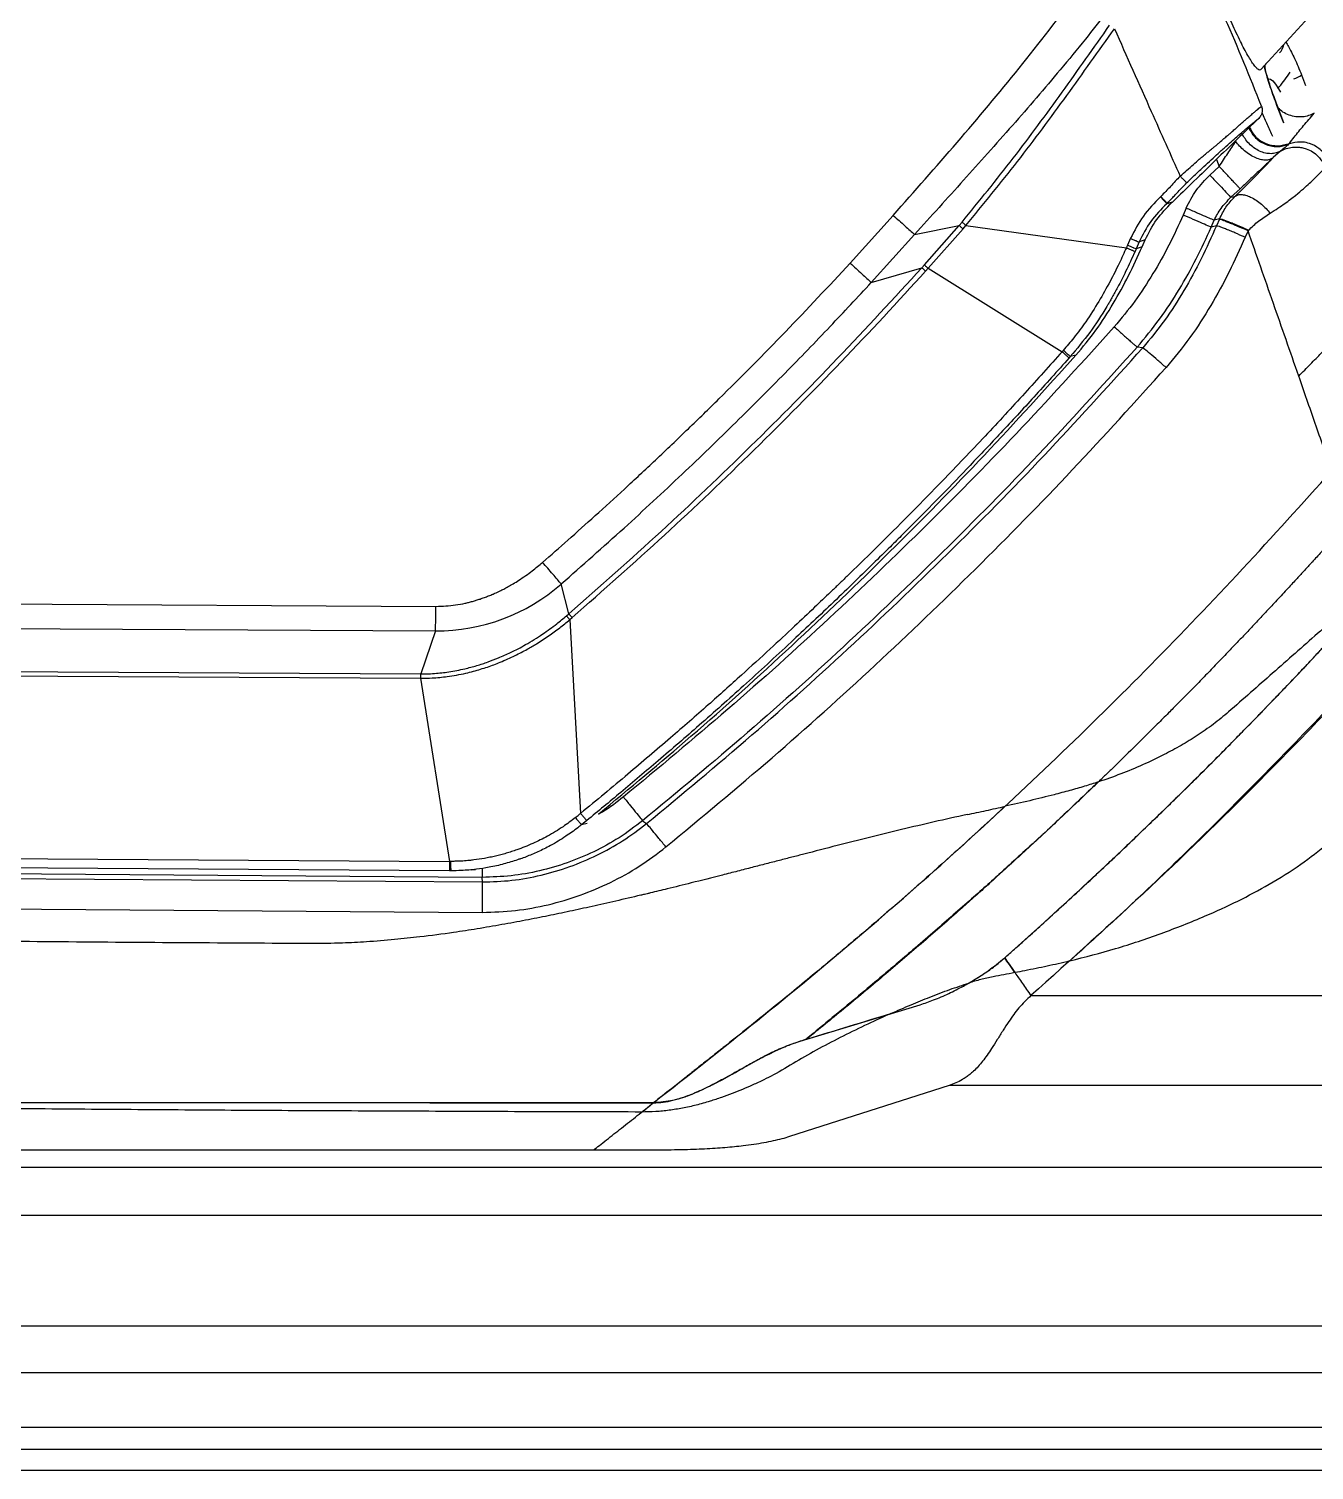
# Model space of a CAD drawing. Extents: x 943 to 1030, y 781 to 934.
# Drawn here: x 955.59 to 967.13, y 803.17 to 816.1 of the extents above; entities that cross this region are included whole.
import ezdxf

# ---------------------------------------------------------------- set-up
doc = ezdxf.new("R2010")
doc.units = 0
doc.header["$MEASUREMENT"] = 0
doc.layers.add('1', color=4, linetype='Continuous')

# ---------------------------------------------------------------- blocks, each defined once
blk = doc.blocks.new('AIRA')
at = {"layer": '1', "color": 3, "linetype": 'Continuous', "lineweight": 25}
for p, q in [((23.476, 12.573), (24.089, 13.244)), ((23.842, 12.525), (23.878, 12.43)), ((23.622, 12.253), (23.621, 12.251)), ((23.681, 12.091), (23.621, 12.251)), ((23.682, 12.095), (23.622, 12.253)), ((23.732, 11.91), (23.724, 11.902)), ((23.652, 11.839), (23.587, 11.783)), ((23.102, 11.704), (23.019, 11.626)), ((23.078, 11.767), (23.102, 11.704)), ((22.578, 11.433), (22.574, 11.43)), ((23.289, 11.503), (23.207, 11.426)), ((23.207, 11.426), (23.243, 11.433)), ((19.789, 10.835), (20.175, 11.264)), ((22.678, 11.379), (22.631, 11.369)), ((22.634, 11.372), (22.631, 11.369)), ((22.682, 11.382), (22.634, 11.372)), ((22.678, 11.379), (22.682, 11.382)), ((22.805, 11.329), (22.778, 11.267)), ((20.367, 11.093), (20.767, 11.172)), ((20.455, 10.819), (20.767, 11.172)), ((20.489, 10.789), (20.802, 11.143)), ((20.767, 11.172), (20.793, 11.203)), ((20.802, 11.143), (20.828, 11.174)), ((20.828, 11.174), (22.269, 10.974)), ((23.03, 11.158), (23.057, 11.22)), ((23.078, 11.17), (23.03, 11.158)), ((23.105, 11.232), (23.057, 11.22)), ((23.104, 11.229), (23.078, 11.17)), ((23.104, 11.229), (23.105, 11.232)), ((20.367, 11.093), (19.978, 10.661)), ((22.306, 11.058), (22.279, 10.997)), ((22.383, 11.025), (22.356, 10.964)), ((22.437, 11.044), (22.383, 11.025)), ((22.41, 10.983), (22.437, 11.044)), ((23.361, 11.126), (23.336, 11.067)), ((22.356, 10.964), (22.346, 10.94)), ((22.41, 10.983), (22.356, 10.964)), ((19.978, 10.661), (20.432, 10.793)), ((20.455, 10.819), (20.432, 10.793)), ((20.466, 10.763), (20.489, 10.789)), ((20.489, 10.789), (21.692, 10.04)), ((21.702, 10.052), (21.692, 10.04)), ((21.765, 9.996), (21.755, 9.984)), ((21.816, 10.009), (21.765, 9.996)), ((22.415, 10.074), (22.365, 10.081)), ((17.263, 7.688), (17.193, 7.955)), ((11.862, 7.777), (16.068, 7.754)), ((17.241, 7.669), (17.263, 7.688)), ((17.27, 7.635), (17.292, 7.654)), ((17.27, 7.635), (17.368, 5.896)), ((11.859, 7.556), (16.066, 7.534)), ((16.066, 7.534), (15.933, 7.147)), ((11.661, 7.171), (15.931, 7.147)), ((11.661, 7.132), (15.93, 7.109)), ((15.931, 7.147), (15.933, 7.147)), ((15.93, 7.109), (16.19, 5.465)), ((17.423, 5.832), (17.377, 5.794)), ((17.925, 5.83), (17.96, 5.804)), ((17.427, 5.804), (17.377, 5.794)), ((10.252, 5.502), (16.19, 5.465)), ((16.191, 5.38), (10.253, 5.418)), ((16.484, 5.321), (10.458, 5.365)), ((10.459, 5.323), (16.487, 5.28)), ((16.205, 5.38), (16.191, 5.38)), ((16.391, 5.39), (16.424, 5.393)), ((16.487, 5.28), (16.484, 5.321)), ((10.456, 5.05), (16.486, 5.007)), ((19.399, 3.87), (20.416, 4.178)), ((21.411, 4.26), (49.213, 4.26)), ((20.676, 3.453), (19.244, 2.994)), ((49.213, 3.453), (20.676, 3.453)), ((18.022, 3.298), (9.951, 3.3)), ((49.388, 2.716), (5.071, 2.716)), ((49.388, 2.286), (5.071, 2.286)), ((4.836, 1.296), (49.104, 1.296)), ((4.327, 0.878), (49.347, 0.878)), ((3.694, 0.387), (49.151, 0.387)), ((49.077, 0.184), (3.417, 0.184))]:
    blk.add_line(p, q, dxfattribs=at)
at = {"layer": '1', "color": 4, "linetype": 'Continuous', "lineweight": 25}
blk.add_line((3, 0), (84.142, 0), dxfattribs=at)
at = {"layer": '1', "color": 3, "linetype": 'Continuous', "lineweight": 25, "flags": 128}
for points in [[(23.514, 12.586), (23.512, 12.594), (23.505, 12.609)], [(23.543, 12.49), (23.545, 12.491), (23.562, 12.487), (23.583, 12.471), (23.608, 12.441), (23.636, 12.399), (23.653, 12.37)], [(5.071, 3.3), (13.188, 3.299), (14.189, 3.299), (16.015, 3.298), (17.327, 3.298), (18.022, 3.298)], [(17.484, 2.873), (11.277, 2.872), (10.618, 2.872), (9.364, 2.872), (5.071, 2.871)]]:
    blk.add_lwpolyline(points, dxfattribs=at)
at = {"layer": '1', "color": 3, "linetype": 'Continuous', "lineweight": 25}
for centre, radius, start, end in [((23.529, 12.826), 0.155, 317.7912, 349.2254), ((23.632, 12.855), 0.392, 291.0957, 302.3923), ((16.075, 9.232), 1.698, 269.703, 311.2141)]:
    blk.add_arc(centre, radius, start, end, dxfattribs=at)
for points, knots in [([(23.482, 12.245), (23.377, 12.507), (23.221, 12.896), (23.013, 13.337), (22.9, 13.567), (22.841, 13.686), (22.81, 13.747), (22.802, 13.763), (22.8, 13.767), (22.8, 13.769), (22.799, 13.769), (22.799, 13.769)], [0, 0, 0, 0, 0.506594, 0.752134, 0.875426, 0.967246, 0.990998, 0.997342, 0.999132, 0.999681, 1, 1, 1, 1]), ([(20.175, 11.264), (20.367, 11.481), (20.751, 11.916), (21.311, 12.582), (21.664, 13.042), (21.841, 13.272)], [0, 0, 0, 0, 0.333244, 0.666443, 1, 1, 1, 1]), ([(22.09, 13.086), (22.027, 13.006), (21.891, 12.832), (21.68, 12.577), (21.462, 12.319), (21.244, 12.069), (21.025, 11.823), (20.806, 11.578), (20.587, 11.336), (20.44, 11.174), (20.367, 11.093)], [0, 0, 0, 0, 0.116163, 0.250852, 0.37616, 0.501299, 0.628537, 0.751131, 0.875725, 1, 1, 1, 1]), ([(20.793, 11.203), (20.948, 11.393), (21.258, 11.774), (21.693, 12.368), (21.976, 12.769), (22.118, 12.97)], [0, 0, 0, 0, 0.333028, 0.666387, 1, 1, 1, 1]), ([(20.828, 11.174), (20.984, 11.364), (21.297, 11.744), (21.734, 12.338), (22.019, 12.738), (22.161, 12.939)], [0, 0, 0, 0, 0.3333529, 0.6667368, 1, 1, 1, 1]), ([(23.477, 12.573), (23.474, 12.571), (23.466, 12.565), (23.45, 12.574), (23.428, 12.595), (23.403, 12.628), (23.375, 12.672), (23.343, 12.727), (23.31, 12.79), (23.274, 12.863), (23.237, 12.942), (23.212, 12.998), (23.199, 13.026)], [0, 0, 0, 0, 0.097387, 0.19475, 0.292222, 0.389704, 0.486032, 0.582393, 0.683678, 0.785002, 0.892485, 1, 1, 1, 1]), ([(22.161, 12.939), (22.272, 12.691), (22.468, 12.25), (22.665, 11.809), (22.752, 11.615)], [0, 0, 0, 0, 0.560836, 1, 1, 1, 1]), ([(23.7, 12.818), (23.708, 12.806), (23.732, 12.768), (23.771, 12.689), (23.811, 12.601), (23.831, 12.55), (23.842, 12.525)], [0, 0, 0, 0, 0.174925, 0.557458, 0.775791, 1, 1, 1, 1]), ([(23.621, 12.251), (23.611, 12.277), (23.591, 12.33), (23.563, 12.41), (23.539, 12.487), (23.519, 12.555), (23.51, 12.592), (23.505, 12.609)], [0, 0, 0, 0, 0.204274, 0.4142, 0.618293, 0.829138, 1, 1, 1, 1]), ([(23.514, 12.588), (23.514, 12.591), (23.513, 12.597), (23.517, 12.616), (23.522, 12.626), (23.522, 12.626), (23.522, 12.626)], [0, 0, 0, 0, 0.289193, 0.725156, 0.94315, 1, 1, 1, 1]), ([(23.622, 12.253), (23.614, 12.275), (23.597, 12.32), (23.572, 12.39), (23.55, 12.458), (23.532, 12.516), (23.52, 12.56), (23.516, 12.58), (23.515, 12.587)], [0, 0, 0, 0, 0.179115, 0.3761507, 0.5685004, 0.7556909, 0.9147982, 1, 1, 1, 1]), ([(23.629, 12.404), (23.663, 12.444), (23.701, 12.489), (23.734, 12.543), (23.738, 12.549)], [0, 0, 0, 0, 0.897756, 1, 1, 1, 1]), ([(22.752, 11.615), (22.771, 11.633), (22.811, 11.669), (22.869, 11.72), (22.915, 11.76), (22.951, 11.791), (22.978, 11.813), (23.005, 11.836), (23.032, 11.858), (23.056, 11.878), (23.081, 11.898), (23.111, 11.924), (23.143, 11.952), (23.175, 11.979), (23.198, 11.999), (23.218, 12.016), (23.238, 12.034), (23.258, 12.052), (23.282, 12.073), (23.303, 12.092), (23.326, 12.112), (23.35, 12.132), (23.37, 12.15), (23.388, 12.165), (23.404, 12.179), (23.427, 12.198), (23.453, 12.22), (23.472, 12.236), (23.482, 12.245)], [0, 0, 0, 0, 0.040136, 0.082243, 0.121294, 0.141202, 0.161907, 0.183341, 0.205076, 0.22627, 0.24711, 0.271435, 0.314829, 0.351166, 0.381836, 0.405881, 0.431206, 0.469919, 0.50262, 0.553688, 0.586819, 0.636334, 0.702034, 0.724837, 0.768533, 0.829015, 0.906193, 1, 1, 1, 1]), ([(23.482, 12.245), (23.485, 12.236), (23.49, 12.218), (23.488, 12.19), (23.479, 12.161), (23.465, 12.145), (23.457, 12.135)], [0, 0, 0, 0, 0.233207, 0.467159, 0.691829, 1, 1, 1, 1]), ([(23.486, 12.188), (23.501, 12.151), (23.533, 12.076), (23.564, 12.009), (23.58, 11.974)], [0, 0, 0, 0, 0.479938, 1, 1, 1, 1]), ([(23.954, 12.18), (23.938, 12.172), (23.905, 12.157), (23.849, 12.146), (23.789, 12.147), (23.729, 12.162), (23.675, 12.188), (23.646, 12.215), (23.632, 12.227)], [0, 0, 0, 0, 0.1531384, 0.3171244, 0.4892326, 0.6657094, 0.8421862, 1, 1, 1, 1]), ([(23.732, 11.91), (23.746, 11.929), (23.773, 11.964), (23.816, 12.017), (23.86, 12.07), (23.906, 12.123), (23.938, 12.161), (23.954, 12.18)], [0, 0, 0, 0, 0.21016, 0.406771, 0.600056, 0.800313, 1, 1, 1, 1]), ([(23.457, 12.135), (23.328, 12.01), (23.069, 11.759), (22.811, 11.508), (22.682, 11.382)], [0, 0, 0, 0, 0.500033, 1, 1, 1, 1]), ([(22.809, 11.556), (22.836, 11.581), (22.876, 11.619), (22.927, 11.667), (22.976, 11.712), (23.033, 11.766), (23.101, 11.827), (23.166, 11.886), (23.224, 11.938), (23.268, 11.977), (23.302, 12.006), (23.329, 12.029), (23.354, 12.05), (23.377, 12.069), (23.398, 12.087), (23.419, 12.103), (23.438, 12.12), (23.451, 12.13), (23.457, 12.135)], [0, 0, 0, 0, 0.060597, 0.091217, 0.122551, 0.181861, 0.246078, 0.329938, 0.416676, 0.503306, 0.56374, 0.627146, 0.686992, 0.751128, 0.80969, 0.875451, 0.937712, 1, 1, 1, 1]), ([(23.363, 12.06), (23.379, 12.028), (23.404, 11.98), (23.461, 11.932), (23.511, 11.903), (23.566, 11.886), (23.639, 11.877), (23.69, 11.892), (23.724, 11.902)], [0, 0, 0, 0, 0.238967, 0.3680471, 0.5000029, 0.6319583, 0.7610371, 1, 1, 1, 1]), ([(23.374, 12.054), (23.388, 12.027), (23.411, 11.983), (23.465, 11.938), (23.515, 11.909), (23.571, 11.892), (23.645, 11.885), (23.698, 11.9), (23.732, 11.91)], [0, 0, 0, 0, 0.212806, 0.346348, 0.482903, 0.619458, 0.752999, 1, 1, 1, 1]), ([(23.102, 11.704), (23.128, 11.743), (23.18, 11.821), (23.227, 11.893), (23.25, 11.928)], [0, 0, 0, 0, 0.500337, 1, 1, 1, 1]), ([(23.587, 11.783), (23.579, 11.777), (23.562, 11.764), (23.525, 11.758), (23.481, 11.762), (23.431, 11.778), (23.379, 11.806), (23.329, 11.842), (23.285, 11.884), (23.261, 11.914), (23.25, 11.928)], [0, 0, 0, 0, 0.114004, 0.236936, 0.366634, 0.5, 0.633366, 0.763064, 0.885996, 1, 1, 1, 1]), ([(23.652, 11.839), (23.639, 11.833), (23.613, 11.822), (23.567, 11.816), (23.517, 11.821), (23.464, 11.839), (23.414, 11.869), (23.37, 11.907), (23.333, 11.951), (23.315, 11.983), (23.306, 11.998)], [0, 0, 0, 0, 0.115191, 0.238398, 0.367595, 0.500008, 0.632419, 0.761612, 0.884814, 1, 1, 1, 1]), ([(24.09, 11.736), (24.089, 11.738), (24.084, 11.754), (24.061, 11.802), (24.005, 11.866), (23.925, 11.909), (23.842, 11.926), (23.78, 11.921), (23.74, 11.908), (23.729, 11.904), (23.725, 11.902), (23.724, 11.902)], [0, 0, 0, 0, 0.014193, 0.113797, 0.353437, 0.567858, 0.706014, 0.917709, 0.974112, 0.990771, 1, 1, 1, 1]), ([(23.243, 11.433), (23.251, 11.441), (23.266, 11.456), (23.282, 11.471), (23.304, 11.492), (23.332, 11.52), (23.362, 11.549), (23.389, 11.577), (23.414, 11.602), (23.438, 11.626), (23.459, 11.648), (23.482, 11.672), (23.506, 11.697), (23.529, 11.721), (23.55, 11.743), (23.569, 11.763), (23.581, 11.776), (23.587, 11.783)], [0, 0, 0, 0, 0.0317, 0.057575, 0.067983, 0.128927, 0.19569, 0.238686, 0.306525, 0.373966, 0.437377, 0.496996, 0.602906, 0.705551, 0.789731, 0.900758, 1, 1, 1, 1]), ([(23.587, 11.783), (23.564, 11.761), (23.519, 11.718), (23.445, 11.648), (23.368, 11.576), (23.315, 11.527), (23.289, 11.503)], [0, 0, 0, 0, 0.252625, 0.50296, 0.752429, 1, 1, 1, 1]), ([(23.724, 11.902), (23.715, 11.893), (23.698, 11.877), (23.667, 11.852), (23.652, 11.839)], [0, 0, 0, 0, 0.505223, 1, 1, 1, 1]), ([(23.652, 11.839), (23.668, 11.848), (23.703, 11.866), (23.749, 11.876), (23.789, 11.878), (23.823, 11.877), (23.857, 11.87), (23.897, 11.858), (23.941, 11.836), (23.975, 11.809), (23.99, 11.793), (23.995, 11.789), (24.009, 11.773), (24.029, 11.745), (24.044, 11.715), (24.051, 11.698), (24.053, 11.693), (24.053, 11.692), (24.053, 11.692)], [0, 0, 0, 0, 0.116316, 0.240305, 0.285544, 0.366959, 0.450713, 0.493351, 0.624278, 0.750362, 0.751783, 0.761833, 0.7885, 0.883987, 0.968606, 0.99054, 0.996799, 1, 1, 1, 1]), ([(23.289, 11.503), (23.286, 11.506), (23.282, 11.511), (23.258, 11.536), (23.234, 11.562), (23.204, 11.594), (23.161, 11.641), (23.125, 11.679), (23.102, 11.704)], [0, 0, 0, 0, 0.239703, 0.368519, 0.5, 0.631481, 0.760297, 1, 1, 1, 1]), ([(23.559, 11.283), (23.584, 11.299), (23.632, 11.329), (23.712, 11.385), (23.791, 11.445), (23.861, 11.505), (23.933, 11.57), (23.997, 11.632), (24.035, 11.672), (24.053, 11.692)], [0, 0, 0, 0, 0.062458, 0.124928, 0.249801, 0.374789, 0.499825, 0.749873, 1, 1, 1, 1]), ([(22.752, 11.615), (22.737, 11.6), (22.708, 11.571), (22.651, 11.508), (22.607, 11.463), (22.578, 11.434)], [0, 0, 0, 0, 0.249985, 0.500116, 1, 1, 1, 1]), ([(22.634, 11.372), (22.649, 11.387), (22.669, 11.407), (22.698, 11.438), (22.74, 11.485), (22.78, 11.525), (22.809, 11.556)], [0, 0, 0, 0, 0.249856, 0.333779, 0.500013, 1, 1, 1, 1]), ([(22.752, 11.615), (22.759, 11.608), (22.774, 11.593), (22.793, 11.573), (22.806, 11.56), (22.808, 11.557), (22.809, 11.556)], [0, 0, 0, 0, 0.2429442, 0.4999661, 0.7570062, 1, 1, 1, 1]), ([(22.805, 11.329), (22.833, 11.384), (22.889, 11.494), (22.975, 11.582), (23.019, 11.626)], [0, 0, 0, 0, 0.499589, 1, 1, 1, 1]), ([(23.019, 11.626), (23.043, 11.6), (23.092, 11.548), (23.153, 11.483), (23.197, 11.436), (23.204, 11.429), (23.207, 11.426)], [0, 0, 0, 0, 0.25, 0.5, 0.75, 1, 1, 1, 1]), ([(22.574, 11.43), (22.52, 11.375), (22.412, 11.264), (22.341, 11.127), (22.306, 11.058)], [0, 0, 0, 0, 0.500227, 1, 1, 1, 1]), ([(22.631, 11.369), (22.63, 11.37), (22.628, 11.372), (22.616, 11.386), (22.597, 11.406), (22.582, 11.422), (22.574, 11.43)], [0, 0, 0, 0, 0.242316, 0.5, 0.757684, 1, 1, 1, 1]), ([(22.578, 11.433), (22.585, 11.426), (22.601, 11.409), (22.619, 11.389), (22.632, 11.375), (22.633, 11.373), (22.634, 11.372)], [0, 0, 0, 0, 0.242308, 0.499982, 0.757666, 1, 1, 1, 1]), ([(23.057, 11.22), (23.076, 11.257), (23.115, 11.333), (23.176, 11.394), (23.207, 11.426)], [0, 0, 0, 0, 0.4824632, 1, 1, 1, 1]), ([(23.105, 11.232), (23.123, 11.269), (23.159, 11.343), (23.214, 11.403), (23.243, 11.433)], [0, 0, 0, 0, 0.482676, 1, 1, 1, 1]), ([(23.243, 11.433), (23.25, 11.438), (23.265, 11.449), (23.298, 11.453), (23.338, 11.447), (23.384, 11.429), (23.433, 11.402), (23.48, 11.366), (23.523, 11.326), (23.548, 11.297), (23.559, 11.283)], [0, 0, 0, 0, 0.114558, 0.237619, 0.367083, 0.500002, 0.632921, 0.762384, 0.885444, 1, 1, 1, 1]), ([(20.175, 11.264), (20.193, 11.248), (20.229, 11.216), (20.281, 11.17), (20.328, 11.127), (20.354, 11.104), (20.367, 11.093)], [0, 0, 0, 0, 0.247322, 0.500001, 0.752679, 1, 1, 1, 1]), ([(22.778, 11.267), (22.737, 11.176), (22.655, 10.996), (22.509, 10.738), (22.349, 10.491), (22.223, 10.339), (22.159, 10.263)], [0, 0, 0, 0, 0.25428, 0.500203, 0.750072, 1, 1, 1, 1]), ([(22.631, 11.369), (22.58, 11.318), (22.48, 11.216), (22.415, 11.089), (22.383, 11.025)], [0, 0, 0, 0, 0.500199, 1, 1, 1, 1]), ([(22.437, 11.044), (22.468, 11.106), (22.532, 11.23), (22.629, 11.329), (22.678, 11.379)], [0, 0, 0, 0, 0.499766, 1, 1, 1, 1]), ([(23.03, 11.158), (23.026, 11.16), (23.016, 11.164), (22.957, 11.19), (22.874, 11.226), (22.809, 11.254), (22.778, 11.267)], [0, 0, 0, 0, 0.2405824, 0.4999976, 0.7594141, 1, 1, 1, 1]), ([(23.057, 11.22), (23.052, 11.222), (23.043, 11.226), (22.984, 11.251), (22.902, 11.287), (22.837, 11.315), (22.805, 11.329)], [0, 0, 0, 0, 0.25, 0.5, 0.75, 1, 1, 1, 1]), ([(23.365, 11.131), (23.395, 11.159), (23.458, 11.219), (23.524, 11.261), (23.559, 11.283)], [0, 0, 0, 0, 0.468915, 1, 1, 1, 1]), ([(20.802, 11.143), (20.799, 11.146), (20.792, 11.151), (20.783, 11.159), (20.774, 11.167), (20.769, 11.171), (20.767, 11.172)], [0, 0, 0, 0, 0.246092, 0.4999995, 0.7539073, 1, 1, 1, 1]), ([(20.793, 11.203), (20.796, 11.201), (20.8, 11.197), (20.809, 11.19), (20.819, 11.182), (20.825, 11.177), (20.828, 11.174)], [0, 0, 0, 0, 0.246071, 0.500004, 0.753935, 1, 1, 1, 1]), ([(22.365, 10.081), (22.434, 10.164), (22.571, 10.328), (22.745, 10.596), (22.9, 10.872), (22.987, 11.063), (23.03, 11.158)], [0, 0, 0, 0, 0.254175, 0.504941, 0.753333, 1, 1, 1, 1]), ([(23.078, 11.17), (23.033, 11.071), (22.944, 10.873), (22.788, 10.588), (22.617, 10.318), (22.482, 10.155), (22.415, 10.074)], [0, 0, 0, 0, 0.254671, 0.506761, 0.755529, 1, 1, 1, 1]), ([(23.336, 11.067), (23.304, 11.081), (23.256, 11.102), (23.198, 11.126), (23.157, 11.142), (23.124, 11.156), (23.091, 11.168), (23.083, 11.169), (23.078, 11.17)], [0, 0, 0, 0, 0.239856, 0.368617, 0.5, 0.631383, 0.760143, 1, 1, 1, 1]), ([(23.361, 11.126), (23.33, 11.14), (23.282, 11.16), (23.223, 11.184), (23.182, 11.201), (23.149, 11.214), (23.116, 11.226), (23.108, 11.228), (23.104, 11.229)], [0, 0, 0, 0, 0.239853, 0.368615, 0.5, 0.631385, 0.760147, 1, 1, 1, 1]), ([(23.365, 11.131), (23.334, 11.144), (23.286, 11.165), (23.227, 11.189), (23.185, 11.206), (23.152, 11.219), (23.118, 11.231), (23.11, 11.232), (23.105, 11.232)], [0, 0, 0, 0, 0.239753, 0.36855, 0.499999, 0.631449, 0.760246, 1, 1, 1, 1]), ([(23.365, 11.131), (23.365, 11.13), (23.363, 11.129), (23.362, 11.127), (23.361, 11.126)], [0, 0, 0, 0, 0.500001, 1, 1, 1, 1]), ([(22.306, 11.058), (22.315, 11.053), (22.336, 11.045), (22.361, 11.034), (22.379, 11.027), (22.381, 11.025), (22.383, 11.025)], [0, 0, 0, 0, 0.242414, 0.5, 0.757586, 1, 1, 1, 1]), ([(23.336, 11.067), (23.289, 10.963), (23.194, 10.754), (23.029, 10.453), (22.844, 10.162), (22.698, 9.986), (22.625, 9.898)], [0, 0, 0, 0, 0.249904, 0.499847, 0.74996, 1, 1, 1, 1]), ([(22.269, 10.974), (22.248, 10.927), (22.201, 10.825), (22.119, 10.663), (22.021, 10.488), (21.912, 10.318), (21.805, 10.172), (21.734, 10.089), (21.702, 10.052)], [0, 0, 0, 0, 0.143006, 0.309705, 0.50008, 0.699432, 0.866043, 1, 1, 1, 1]), ([(22.346, 10.94), (22.318, 10.88), (22.269, 10.771), (22.207, 10.649), (22.166, 10.573), (22.143, 10.533), (22.124, 10.498), (22.107, 10.47), (22.049, 10.373), (21.944, 10.21), (21.825, 10.067), (21.765, 9.996)], [0, 0, 0, 0, 0.17904, 0.322448, 0.36969, 0.411111, 0.446696, 0.476434, 0.500315, 0.749473, 1, 1, 1, 1]), ([(21.816, 10.009), (21.877, 10.082), (21.999, 10.229), (22.153, 10.471), (22.292, 10.722), (22.371, 10.896), (22.41, 10.983)], [0, 0, 0, 0, 0.2499428, 0.4999656, 0.7499676, 1, 1, 1, 1]), ([(22.279, 10.997), (22.277, 10.993), (22.274, 10.986), (22.271, 10.978), (22.269, 10.974)], [0, 0, 0, 0, 0.499998, 1, 1, 1, 1]), ([(22.269, 10.974), (22.279, 10.97), (22.299, 10.961), (22.325, 10.95), (22.342, 10.942), (22.345, 10.941), (22.346, 10.94)], [0, 0, 0, 0, 0.242374, 0.5, 0.757625, 1, 1, 1, 1]), ([(22.279, 10.997), (22.289, 10.993), (22.31, 10.984), (22.335, 10.973), (22.352, 10.965), (22.355, 10.964), (22.356, 10.964)], [0, 0, 0, 0, 0.2423835, 0.5, 0.7576164, 1, 1, 1, 1]), ([(17.026, 8.149), (17.102, 8.216), (17.26, 8.354), (17.505, 8.574), (17.768, 8.813), (18.047, 9.073), (18.33, 9.343), (18.721, 9.724), (19.21, 10.216), (19.596, 10.629), (19.789, 10.835)], [0, 0, 0, 0, 0.0784383, 0.1637144, 0.2558277, 0.3547779, 0.4605651, 0.5600009, 0.7798674, 1, 1, 1, 1]), ([(17.263, 7.688), (17.54, 7.932), (18.095, 8.422), (18.898, 9.188), (19.681, 9.976), (20.182, 10.521), (20.432, 10.793)], [0, 0, 0, 0, 0.2499931, 0.4999899, 0.7499918, 1, 1, 1, 1]), ([(17.292, 7.654), (17.57, 7.899), (18.126, 8.389), (18.93, 9.156), (19.714, 9.945), (20.215, 10.49), (20.466, 10.763)], [0, 0, 0, 0, 0.2500253, 0.500027, 0.7500137, 1, 1, 1, 1]), ([(19.789, 10.835), (19.807, 10.819), (19.842, 10.787), (19.893, 10.739), (19.94, 10.696), (19.965, 10.672), (19.978, 10.661)], [0, 0, 0, 0, 0.2473049, 0.5, 0.7526951, 1, 1, 1, 1]), ([(20.466, 10.763), (20.463, 10.766), (20.456, 10.772), (20.447, 10.78), (20.439, 10.787), (20.435, 10.791), (20.432, 10.793)], [0, 0, 0, 0, 0.246174, 0.499997, 0.753822, 1, 1, 1, 1]), ([(20.455, 10.819), (20.458, 10.817), (20.462, 10.813), (20.47, 10.805), (20.479, 10.797), (20.486, 10.792), (20.489, 10.789)], [0, 0, 0, 0, 0.246182, 0.5, 0.753818, 1, 1, 1, 1]), ([(17.193, 7.955), (17.382, 8.121), (17.749, 8.445), (18.271, 8.93), (18.753, 9.394), (19.195, 9.837), (19.6, 10.255), (19.855, 10.529), (19.978, 10.661)], [0, 0, 0, 0, 0.194553, 0.37792, 0.550129, 0.711201, 0.861154, 1, 1, 1, 1]), ([(23.816, 9.822), (23.852, 9.858), (23.923, 9.93), (24.021, 10.03), (24.104, 10.116), (24.178, 10.194), (24.242, 10.263), (24.295, 10.323), (24.353, 10.388), (24.407, 10.453), (24.459, 10.517), (24.493, 10.56), (24.51, 10.581)], [0, 0, 0, 0, 0.062376, 0.124734, 0.187143, 0.249614, 0.332928, 0.416291, 0.499671, 0.666425, 0.83321, 1, 1, 1, 1]), ([(22.16, 10.263), (21.886, 9.961), (21.34, 9.357), (20.484, 8.485), (19.602, 7.641), (18.693, 6.823), (18.066, 6.303), (17.752, 6.043)], [0, 0, 0, 0, 0.200152, 0.400017, 0.599805, 0.799729, 1, 1, 1, 1]), ([(22.16, 10.263), (22.185, 10.241), (22.224, 10.206), (22.272, 10.164), (22.304, 10.135), (22.331, 10.111), (22.357, 10.088), (22.362, 10.084), (22.365, 10.081)], [0, 0, 0, 0, 0.2397706, 0.3685638, 0.5000037, 0.6314431, 0.7602348, 1, 1, 1, 1]), ([(21.692, 10.04), (21.58, 9.916), (21.352, 9.661), (20.994, 9.275), (20.567, 8.827), (20.172, 8.427), (19.892, 8.152), (19.784, 8.048), (19.75, 8.015), (19.716, 7.981), (19.681, 7.948), (19.647, 7.915), (19.576, 7.847), (19.457, 7.734), (19.277, 7.564), (19.058, 7.361), (18.8, 7.125), (18.502, 6.858), (18.163, 6.562), (17.781, 6.236), (17.51, 6.013), (17.368, 5.896)], [0, 0, 0, 0, 0.083284, 0.171181, 0.263691, 0.392867, 0.452251, 0.460143, 0.468061, 0.476006, 0.483978, 0.491977, 0.500002, 0.5329, 0.574256, 0.62407, 0.682342, 0.749071, 0.824258, 0.907901, 1, 1, 1, 1]), ([(21.755, 9.984), (21.649, 9.867), (21.447, 9.641), (21.15, 9.32), (20.874, 9.028), (20.621, 8.765), (20.419, 8.559), (20.264, 8.404), (20.136, 8.276), (19.983, 8.126), (19.806, 7.953), (19.62, 7.774), (19.437, 7.6), (19.176, 7.356), (18.843, 7.05), (18.445, 6.696), (18.077, 6.378), (17.74, 6.093), (17.525, 5.915), (17.423, 5.832)], [0, 0, 0, 0, 0.078706, 0.151462, 0.218272, 0.279139, 0.334065, 0.362289, 0.388642, 0.424698, 0.46903, 0.512139, 0.554026, 0.594692, 0.691014, 0.779706, 0.860768, 0.934199, 1, 1, 1, 1]), ([(17.529, 5.889), (17.807, 6.12), (18.397, 6.611), (19.268, 7.396), (20.147, 8.238), (20.999, 9.106), (21.544, 9.708), (21.816, 10.009)], [0, 0, 0, 0, 0.1821742, 0.3866317, 0.5910887, 0.7955448, 1, 1, 1, 1]), ([(22.365, 10.081), (22.09, 9.777), (21.54, 9.168), (20.677, 8.29), (19.788, 7.439), (18.873, 6.615), (18.241, 6.091), (17.925, 5.83)], [0, 0, 0, 0, 0.200004, 0.399926, 0.599942, 0.79997, 1, 1, 1, 1]), ([(17.96, 5.804), (18.277, 6.067), (18.911, 6.593), (19.829, 7.42), (20.721, 8.275), (21.587, 9.157), (22.139, 9.768), (22.415, 10.074)], [0, 0, 0, 0, 0.2, 0.399914, 0.599925, 0.799964, 1, 1, 1, 1]), ([(21.755, 9.984), (21.754, 9.985), (21.751, 9.987), (21.737, 9.999), (21.717, 10.017), (21.7, 10.032), (21.692, 10.04)], [0, 0, 0, 0, 0.2422793, 0.5, 0.7577207, 1, 1, 1, 1]), ([(21.765, 9.996), (21.764, 9.997), (21.762, 9.999), (21.748, 10.011), (21.727, 10.03), (21.711, 10.045), (21.702, 10.052)], [0, 0, 0, 0, 0.242277, 0.5, 0.757723, 1, 1, 1, 1]), ([(22.625, 9.898), (22.6, 9.92), (22.547, 9.966), (22.479, 10.024), (22.429, 10.065), (22.42, 10.071), (22.415, 10.074)], [0, 0, 0, 0, 0.240781, 0.5, 0.759219, 1, 1, 1, 1]), ([(18.134, 5.594), (18.453, 5.859), (19.092, 6.389), (20.018, 7.222), (20.917, 8.084), (21.789, 8.973), (22.346, 9.589), (22.625, 9.898)], [0, 0, 0, 0, 0.199953, 0.399841, 0.59985, 0.799915, 1, 1, 1, 1]), ([(21.176, 4.599), (21.256, 4.671), (21.41, 4.807), (21.627, 5.004), (21.82, 5.181), (21.971, 5.322), (22.087, 5.43), (22.171, 5.509), (22.246, 5.581), (22.312, 5.644), (22.398, 5.726), (22.515, 5.838), (22.627, 5.946), (22.709, 6.027), (22.755, 6.072), (22.803, 6.119), (22.852, 6.168), (22.903, 6.218), (22.987, 6.301), (23.097, 6.411), (23.224, 6.54), (23.323, 6.641), (23.398, 6.717), (23.447, 6.767), (23.482, 6.803), (23.505, 6.828), (23.542, 6.866), (23.606, 6.932), (23.705, 7.036), (23.818, 7.154), (23.922, 7.264), (24.005, 7.354), (24.07, 7.423), (24.132, 7.49), (24.207, 7.571), (24.303, 7.676), (24.41, 7.794), (24.509, 7.903), (24.595, 7.999), (24.678, 8.091), (25.053, 8.513), (25.401, 8.907), (25.72, 9.268)], [0, 0, 0, 0, 0.0497385, 0.0946548, 0.1347498, 0.1700235, 0.1897278, 0.2075272, 0.2234215, 0.2374107, 0.2494947, 0.2781782, 0.3117201, 0.3213077, 0.3312284, 0.3414822, 0.3520692, 0.3629891, 0.374242, 0.4066454, 0.4344008, 0.4575085, 0.4717899, 0.4834581, 0.4897856, 0.494952, 0.4989574, 0.5144019, 0.5368245, 0.5652835, 0.5896375, 0.6065294, 0.6214473, 0.6332672, 0.6485431, 0.6721368, 0.698983, 0.7216406, 0.7402249, 0.7580405, 0.7786456, 1, 1, 1, 1]), ([(18.022, 3.298), (18.334, 3.543), (18.958, 4.034), (19.877, 4.791), (20.771, 5.577), (21.643, 6.388), (22.491, 7.225), (23.316, 8.086), (23.847, 8.676), (24.113, 8.971)], [0, 0, 0, 0, 0.142774, 0.28554, 0.428368, 0.571197, 0.714063, 0.857021, 1, 1, 1, 1]), ([(26.035, 8.977), (25.972, 8.906), (25.856, 8.775), (25.694, 8.593), (25.549, 8.43), (25.404, 8.266), (25.253, 8.098), (25.101, 7.929), (24.952, 7.763), (24.801, 7.596), (24.514, 7.283), (24.094, 6.831), (23.378, 6.096), (22.493, 5.229), (21.771, 4.583), (21.411, 4.26)], [0, 0, 0, 0, 0.042835, 0.07965, 0.110444, 0.141992, 0.178907, 0.213091, 0.245223, 0.280185, 0.315088, 0.437964, 0.560268, 0.780511, 1, 1, 1, 1]), ([(26.035, 8.977), (25.865, 8.785), (25.524, 8.403), (25.003, 7.827), (24.482, 7.263), (23.951, 6.701), (23.421, 6.156), (22.874, 5.612), (22.325, 5.084), (21.946, 4.74), (21.76, 4.571)], [0, 0, 0, 0, 0.125056, 0.250122, 0.379204, 0.500191, 0.628079, 0.750116, 0.877324, 1, 1, 1, 1]), ([(24.518, 8.802), (24.494, 8.775), (24.44, 8.715), (24.358, 8.623), (24.267, 8.52), (24.172, 8.413), (24.088, 8.319), (24.023, 8.247), (23.978, 8.197), (23.944, 8.16), (23.917, 8.13), (23.891, 8.102), (23.849, 8.056), (23.786, 7.988), (23.703, 7.898), (23.611, 7.798), (23.52, 7.702), (23.433, 7.609), (23.352, 7.523), (23.274, 7.441), (23.193, 7.356), (23.103, 7.263), (23.005, 7.161), (22.908, 7.061), (22.816, 6.968), (22.73, 6.881), (22.641, 6.791), (22.54, 6.69), (22.404, 6.555), (22.293, 6.446), (22.215, 6.37), (22.191, 6.347), (22.167, 6.323), (22.143, 6.299), (22.118, 6.275), (22.092, 6.251), (22.068, 6.227), (22.03, 6.19), (21.966, 6.129), (21.873, 6.04), (21.754, 5.927), (21.613, 5.795), (21.493, 5.683), (21.407, 5.603), (21.366, 5.565), (21.329, 5.532), (21.292, 5.498), (21.254, 5.463), (21.193, 5.408), (21.108, 5.33), (20.997, 5.229), (20.88, 5.125), (20.689, 4.956), (20.425, 4.725), (20.081, 4.431), (19.739, 4.146), (19.509, 3.959), (19.399, 3.87)], [0, 0, 0, 0, 0.015295, 0.033853, 0.052008, 0.073143, 0.094173, 0.105233, 0.113958, 0.122679, 0.126325, 0.131106, 0.13893, 0.152333, 0.17012, 0.190744, 0.209461, 0.22598, 0.244287, 0.259282, 0.273874, 0.293778, 0.313686, 0.333592, 0.352437, 0.368912, 0.385341, 0.405447, 0.429231, 0.466255, 0.470811, 0.475447, 0.480164, 0.484961, 0.48984, 0.494799, 0.499839, 0.504311, 0.516994, 0.536846, 0.558951, 0.586069, 0.618199, 0.628324, 0.635147, 0.642093, 0.649163, 0.656357, 0.663675, 0.683883, 0.704979, 0.72696, 0.749827, 0.812357, 0.874872, 0.940499, 1, 1, 1, 1]), ([(21.176, 4.599), (21.205, 4.625), (21.271, 4.683), (21.382, 4.782), (21.515, 4.903), (21.671, 5.045), (21.85, 5.208), (22.04, 5.385), (22.226, 5.561), (22.426, 5.752), (22.633, 5.952), (22.846, 6.161), (23.054, 6.368), (23.264, 6.58), (23.481, 6.803), (23.703, 7.033), (23.925, 7.268), (24.152, 7.512), (24.376, 7.756), (24.593, 7.997), (24.738, 8.158), (24.805, 8.234)], [0, 0, 0, 0, 0.022809, 0.05169, 0.086646, 0.127678, 0.174788, 0.227976, 0.279209, 0.324355, 0.389416, 0.447285, 0.497958, 0.560704, 0.622041, 0.67932, 0.747463, 0.81068, 0.87371, 0.940941, 1, 1, 1, 1]), ([(24.805, 8.234), (24.666, 8.112), (24.394, 7.871), (23.986, 7.511), (23.585, 7.157), (23.318, 6.922), (23.186, 6.806)], [0, 0, 0, 0, 0.257695, 0.50761, 0.756663, 1, 1, 1, 1]), ([(16.068, 7.754), (16.098, 7.755), (16.157, 7.756), (16.245, 7.766), (16.313, 7.778), (16.363, 7.79), (16.397, 7.799), (16.432, 7.809), (16.467, 7.82), (16.504, 7.833), (16.542, 7.848), (16.568, 7.859), (16.587, 7.867), (16.608, 7.876), (16.64, 7.891), (16.68, 7.911), (16.719, 7.932), (16.765, 7.958), (16.838, 8.004), (16.928, 8.066), (16.996, 8.124), (17.026, 8.149)], [0, 0, 0, 0, 0.085065, 0.168257, 0.249816, 0.281308, 0.314124, 0.348272, 0.383758, 0.42059, 0.458776, 0.498322, 0.500252, 0.516986, 0.564855, 0.599765, 0.642007, 0.69159, 0.748515, 0.88702, 1, 1, 1, 1]), ([(17.193, 7.955), (17.182, 7.968), (17.16, 7.994), (17.119, 8.043), (17.073, 8.095), (17.042, 8.131), (17.026, 8.149)], [0, 0, 0, 0, 0.2473215, 0.4999994, 0.7526777, 1, 1, 1, 1]), ([(15.933, 7.147), (15.949, 7.147), (15.99, 7.148), (16.074, 7.152), (16.19, 7.165), (16.316, 7.19), (16.434, 7.221), (16.535, 7.254), (16.636, 7.293), (16.75, 7.343), (16.883, 7.414), (17.022, 7.5), (17.143, 7.588), (17.212, 7.645), (17.241, 7.669)], [0, 0, 0, 0, 0.033392, 0.086167, 0.174957, 0.276552, 0.354656, 0.428615, 0.498436, 0.581719, 0.687409, 0.813443, 0.921251, 1, 1, 1, 1]), ([(15.933, 7.109), (15.967, 7.109), (16.046, 7.111), (16.182, 7.124), (16.305, 7.146), (16.404, 7.171), (16.469, 7.19), (16.531, 7.209), (16.589, 7.23), (16.673, 7.263), (16.773, 7.308), (16.881, 7.365), (16.982, 7.424), (17.079, 7.488), (17.179, 7.56), (17.24, 7.61), (17.27, 7.635)], [0, 0, 0, 0, 0.070053, 0.162689, 0.277869, 0.326428, 0.371866, 0.415786, 0.458186, 0.499064, 0.599186, 0.682514, 0.749083, 0.837614, 0.921266, 1, 1, 1, 1]), ([(16.066, 7.534), (16.066, 7.567), (16.067, 7.634), (16.067, 7.714), (16.068, 7.754)], [0, 0, 0, 0, 0.5, 1, 1, 1, 1]), ([(17.241, 7.669), (17.243, 7.667), (17.247, 7.662), (17.254, 7.653), (17.262, 7.644), (17.267, 7.638), (17.27, 7.635)], [0, 0, 0, 0, 0.246146, 0.499999, 0.753853, 1, 1, 1, 1]), ([(17.292, 7.654), (17.289, 7.657), (17.284, 7.663), (17.276, 7.672), (17.268, 7.681), (17.265, 7.685), (17.263, 7.688)], [0, 0, 0, 0, 0.246126, 0.5, 0.753874, 1, 1, 1, 1]), ([(15.931, 7.147), (15.931, 7.145), (15.931, 7.139), (15.93, 7.129), (15.93, 7.119), (15.93, 7.112), (15.93, 7.109)], [0, 0, 0, 0, 0.247357, 0.5, 0.752643, 1, 1, 1, 1]), ([(15.933, 7.109), (15.933, 7.112), (15.933, 7.119), (15.933, 7.129), (15.933, 7.139), (15.933, 7.145), (15.933, 7.147)], [0, 0, 0, 0, 0.247357, 0.5, 0.752643, 1, 1, 1, 1]), ([(15.93, 7.109), (15.931, 7.109), (15.932, 7.109), (15.932, 7.109), (15.933, 7.109)], [0, 0, 0, 0, 0.500001, 1, 1, 1, 1]), ([(23.186, 6.806), (23.141, 6.769), (23.049, 6.692), (22.906, 6.594), (22.758, 6.503), (22.595, 6.415), (22.413, 6.329), (22.216, 6.247), (22.084, 6.201), (22.017, 6.178)], [0, 0, 0, 0, 0.1214759, 0.248082, 0.3688313, 0.4968977, 0.6609644, 0.8283599, 1, 1, 1, 1]), ([(22.017, 6.178), (21.956, 6.12), (21.83, 5.999), (21.632, 5.813), (21.439, 5.634), (21.273, 5.483), (21.135, 5.357), (21.003, 5.239), (20.854, 5.107), (20.695, 4.967), (20.526, 4.819), (20.361, 4.678), (20.21, 4.549), (20.059, 4.421), (19.868, 4.261), (19.641, 4.072), (19.474, 3.936), (19.397, 3.873)], [0, 0, 0, 0, 0.072303, 0.150151, 0.233543, 0.298486, 0.343168, 0.393995, 0.450966, 0.514229, 0.576196, 0.643843, 0.700594, 0.746456, 0.814532, 0.914353, 1, 1, 1, 1]), ([(22.017, 6.178), (21.976, 6.165), (21.895, 6.139), (21.76, 6.1), (21.596, 6.057), (21.402, 6.009), (21.254, 5.975), (21.18, 5.959)], [0, 0, 0, 0, 0.164461, 0.330267, 0.498258, 0.749198, 1, 1, 1, 1]), ([(17.752, 6.043), (17.692, 5.996), (17.621, 5.939), (17.542, 5.896), (17.529, 5.889)], [0, 0, 0, 0, 0.8369267, 1, 1, 1, 1]), ([(17.752, 6.043), (17.773, 6.017), (17.817, 5.962), (17.875, 5.891), (17.916, 5.841), (17.922, 5.833), (17.925, 5.83)], [0, 0, 0, 0, 0.2405517, 0.4999999, 0.7594482, 1, 1, 1, 1]), ([(21.18, 5.959), (21.037, 5.827), (20.749, 5.562), (20.314, 5.176), (19.88, 4.801), (19.529, 4.506), (19.253, 4.279), (19.052, 4.116), (18.854, 3.956), (18.689, 3.825), (18.555, 3.718), (18.463, 3.646), (18.379, 3.579), (18.292, 3.51), (18.17, 3.414), (18.076, 3.34), (18.022, 3.298)], [0, 0, 0, 0, 0.140782, 0.284374, 0.422771, 0.556897, 0.617681, 0.682469, 0.744739, 0.802467, 0.835166, 0.869691, 0.887213, 0.913103, 0.950698, 1, 1, 1, 1]), ([(20.838, 5.885), (20.895, 5.897), (21.009, 5.921), (21.123, 5.946), (21.18, 5.959)], [0, 0, 0, 0, 0.500001, 1, 1, 1, 1]), ([(20.838, 5.885), (20.739, 5.863), (20.543, 5.82), (20.252, 5.751), (19.961, 5.68), (19.668, 5.606), (19.436, 5.546), (19.264, 5.502), (19.151, 5.473), (19.032, 5.442), (18.907, 5.41), (18.776, 5.376), (18.593, 5.33), (18.382, 5.276), (18.167, 5.223), (18.035, 5.191), (17.968, 5.175), (17.944, 5.169), (17.925, 5.165), (17.838, 5.144), (17.687, 5.109), (17.475, 5.061), (17.272, 5.017), (17.074, 4.975), (16.871, 4.935), (16.658, 4.896), (16.443, 4.859), (16.197, 4.821), (15.95, 4.789), (15.689, 4.761), (15.457, 4.742), (15.208, 4.729), (15.043, 4.727), (14.95, 4.727)], [0, 0, 0, 0, 0.050051, 0.100104, 0.149484, 0.199317, 0.250655, 0.268975, 0.288343, 0.30876, 0.330226, 0.35274, 0.376303, 0.424299, 0.461205, 0.487023, 0.491745, 0.495774, 0.49911, 0.501752, 0.540161, 0.576412, 0.610506, 0.643332, 0.677701, 0.713659, 0.751207, 0.786654, 0.837649, 0.875396, 0.91752, 0.953626, 1, 1, 1, 1]), ([(17.321, 5.858), (17.285, 5.83), (17.205, 5.769), (17.077, 5.692), (16.938, 5.623), (16.829, 5.579), (16.748, 5.552), (16.7, 5.537), (16.652, 5.524), (16.603, 5.512), (16.554, 5.501), (16.489, 5.489), (16.434, 5.48), (16.388, 5.475), (16.37, 5.473), (16.349, 5.471), (16.324, 5.469), (16.295, 5.467), (16.264, 5.466), (16.233, 5.465), (16.212, 5.465), (16.203, 5.465)], [0, 0, 0, 0, 0.114522, 0.249352, 0.371337, 0.498956, 0.540873, 0.582723, 0.624511, 0.666243, 0.707923, 0.74956, 0.828542, 0.847605, 0.863034, 0.874831, 0.899877, 0.92493, 0.947324, 0.977731, 1, 1, 1, 1]), ([(17.925, 5.83), (17.855, 5.777), (17.717, 5.672), (17.488, 5.548), (17.249, 5.448), (17, 5.376), (16.744, 5.33), (16.571, 5.324), (16.484, 5.321)], [0, 0, 0, 0, 0.167774, 0.33427, 0.500591, 0.666732, 0.832578, 1, 1, 1, 1]), ([(17.321, 5.858), (17.321, 5.858), (17.321, 5.858), (17.321, 5.858), (17.321, 5.858), (17.322, 5.858), (17.322, 5.858), (17.322, 5.858), (17.324, 5.86), (17.332, 5.866), (17.347, 5.878), (17.36, 5.889), (17.368, 5.896)], [0, 0, 0, 0, 0.000013, 0.000041, 0.000142, 0.000527, 0.002028, 0.007951, 0.031482, 0.125292, 0.5, 1, 1, 1, 1]), ([(17.321, 5.858), (17.328, 5.849), (17.343, 5.832), (17.361, 5.811), (17.374, 5.796), (17.376, 5.795), (17.377, 5.794)], [0, 0, 0, 0, 0.2421802, 0.5, 0.7578198, 1, 1, 1, 1]), ([(17.368, 5.896), (17.375, 5.887), (17.39, 5.87), (17.408, 5.849), (17.42, 5.834), (17.422, 5.833), (17.423, 5.832)], [0, 0, 0, 0, 0.24222, 0.499998, 0.757778, 1, 1, 1, 1]), ([(16.487, 5.28), (16.575, 5.283), (16.752, 5.288), (17.015, 5.337), (17.271, 5.413), (17.516, 5.517), (17.749, 5.645), (17.889, 5.751), (17.96, 5.804)], [0, 0, 0, 0, 0.166257, 0.333456, 0.501219, 0.668307, 0.834027, 1, 1, 1, 1]), ([(17.377, 5.794), (17.365, 5.785), (17.337, 5.762), (17.29, 5.727), (17.231, 5.687), (17.167, 5.646), (17.102, 5.609), (17.041, 5.577), (16.985, 5.551), (16.931, 5.527), (16.879, 5.506), (16.836, 5.49), (16.81, 5.482), (16.802, 5.479)], [0, 0, 0, 0, 0.065718, 0.167255, 0.267014, 0.387101, 0.511771, 0.608963, 0.702201, 0.79146, 0.876719, 0.957957, 1, 1, 1, 1]), ([(18.134, 5.594), (18.113, 5.62), (18.068, 5.675), (18.011, 5.745), (17.97, 5.793), (17.963, 5.801), (17.96, 5.804)], [0, 0, 0, 0, 0.240639, 0.5, 0.759361, 1, 1, 1, 1]), ([(16.486, 5.007), (16.585, 5.011), (16.784, 5.017), (17.078, 5.071), (17.364, 5.156), (17.638, 5.272), (17.898, 5.415), (18.056, 5.535), (18.134, 5.594)], [0, 0, 0, 0, 0.166579, 0.333846, 0.501618, 0.667886, 0.834523, 1, 1, 1, 1]), ([(21.76, 4.571), (21.898, 4.606), (22.174, 4.678), (22.58, 4.814), (22.946, 4.958), (23.27, 5.106), (23.557, 5.259), (23.831, 5.428), (23.997, 5.562), (24.077, 5.626)], [0, 0, 0, 0, 0.166311, 0.333573, 0.500011, 0.625017, 0.750054, 0.881012, 1, 1, 1, 1]), ([(16.203, 5.465), (16.201, 5.465), (16.196, 5.465), (16.192, 5.465), (16.19, 5.465)], [0, 0, 0, 0, 0.499996, 1, 1, 1, 1]), ([(16.19, 5.465), (16.19, 5.454), (16.19, 5.431), (16.19, 5.403), (16.19, 5.384), (16.191, 5.382), (16.191, 5.38)], [0, 0, 0, 0, 0.241942, 0.5, 0.758058, 1, 1, 1, 1]), ([(16.205, 5.38), (16.205, 5.381), (16.204, 5.384), (16.204, 5.403), (16.203, 5.431), (16.203, 5.454), (16.203, 5.465)], [0, 0, 0, 0, 0.2419408, 0.5000001, 0.7580593, 1, 1, 1, 1]), ([(16.802, 5.479), (16.761, 5.466), (16.677, 5.439), (16.553, 5.412), (16.425, 5.392), (16.311, 5.382), (16.235, 5.381), (16.205, 5.38)], [0, 0, 0, 0, 0.211345, 0.435325, 0.626185, 0.850306, 1, 1, 1, 1]), ([(16.485, 5.402), (16.484, 5.379), (16.484, 5.335), (16.484, 5.326), (16.484, 5.321)], [0, 0, 0, 0, 0.503939, 1, 1, 1, 1]), ([(16.486, 5.007), (16.486, 5.041), (16.487, 5.111), (16.487, 5.201), (16.487, 5.265), (16.487, 5.275), (16.487, 5.28)], [0, 0, 0, 0, 0.240666, 0.5, 0.759334, 1, 1, 1, 1]), ([(14.95, 4.727), (14.2, 4.731), (12.7, 4.74), (11.2, 4.756), (10.45, 4.764)], [0, 0, 0, 0, 0.5, 1, 1, 1, 1]), ([(20.416, 4.178), (20.456, 4.191), (20.542, 4.22), (20.673, 4.277), (20.797, 4.34), (20.908, 4.404), (21.006, 4.466), (21.095, 4.53), (21.149, 4.576), (21.176, 4.599)], [0, 0, 0, 0, 0.156955, 0.330679, 0.499969, 0.63727, 0.765761, 0.886314, 1, 1, 1, 1]), ([(20.854, 4.372), (20.864, 4.378), (20.922, 4.413), (21.032, 4.483), (21.127, 4.559), (21.176, 4.599)], [0, 0, 0, 0, 0.0897792, 0.5270155, 1, 1, 1, 1]), ([(21.268, 4.466), (21.251, 4.491), (21.216, 4.541), (21.189, 4.579), (21.176, 4.599)], [0, 0, 0, 0, 0.49685, 1, 1, 1, 1]), ([(21.176, 4.599), (21.188, 4.58), (21.216, 4.541), (21.27, 4.463), (21.336, 4.368), (21.385, 4.297), (21.411, 4.26)], [0, 0, 0, 0, 0.21389, 0.451489, 0.713997, 1, 1, 1, 1]), ([(21.76, 4.571), (21.726, 4.562), (21.658, 4.546), (21.557, 4.524), (21.457, 4.503), (21.36, 4.484), (21.297, 4.471), (21.268, 4.466)], [0, 0, 0, 0, 0.20954, 0.40722, 0.611846, 0.817711, 1, 1, 1, 1]), ([(21.071, 4.429), (21.034, 4.421), (20.96, 4.406), (20.889, 4.384), (20.854, 4.372)], [0, 0, 0, 0, 0.5011716, 1, 1, 1, 1]), ([(21.268, 4.466), (21.234, 4.459), (21.167, 4.446), (21.103, 4.435), (21.071, 4.429)], [0, 0, 0, 0, 0.500228, 1, 1, 1, 1]), ([(20.152, 4.098), (20.213, 4.125), (20.33, 4.176), (20.508, 4.249), (20.681, 4.315), (20.797, 4.354), (20.854, 4.373)], [0, 0, 0, 0, 0.260483, 0.500219, 0.757315, 1, 1, 1, 1]), ([(21.411, 4.26), (21.374, 4.224), (21.3, 4.152), (21.223, 4.043), (21.16, 3.947), (21.109, 3.865), (21.049, 3.769), (20.981, 3.671), (20.915, 3.597), (20.863, 3.553), (20.83, 3.528), (20.789, 3.501), (20.74, 3.475), (20.697, 3.46), (20.676, 3.453)], [0, 0, 0, 0, 0.124875, 0.249827, 0.32853, 0.413958, 0.499946, 0.631675, 0.750056, 0.794091, 0.8357, 0.874987, 0.939142, 1, 1, 1, 1]), ([(20.152, 4.098), (20.083, 4.067), (19.94, 4.002), (19.726, 3.898), (19.508, 3.786), (19.302, 3.666), (19.141, 3.568), (19.01, 3.502), (18.917, 3.459), (18.822, 3.418), (18.728, 3.38), (18.631, 3.344), (18.523, 3.309), (18.407, 3.276), (18.285, 3.249), (18.164, 3.229), (18.042, 3.217), (17.959, 3.215), (17.917, 3.215)], [0, 0, 0, 0, 0.095712, 0.199048, 0.29972, 0.40155, 0.499838, 0.540368, 0.584532, 0.625319, 0.666335, 0.707517, 0.750887, 0.803456, 0.853242, 0.901466, 0.950309, 1, 1, 1, 1]), ([(19.399, 3.87), (19.526, 3.908), (19.777, 3.985), (20.028, 4.061), (20.152, 4.098)], [0, 0, 0, 0, 0.506078, 1, 1, 1, 1]), ([(18.022, 3.298), (18.051, 3.299), (18.11, 3.301), (18.199, 3.319), (18.287, 3.345), (18.376, 3.379), (18.466, 3.418), (18.555, 3.462), (18.643, 3.507), (18.739, 3.56), (18.84, 3.618), (18.947, 3.679), (19.039, 3.729), (19.118, 3.767), (19.184, 3.795), (19.252, 3.822), (19.324, 3.847), (19.373, 3.862), (19.399, 3.87)], [0, 0, 0, 0, 0.057071, 0.115896, 0.176715, 0.239416, 0.303624, 0.36879, 0.435179, 0.499288, 0.585102, 0.664457, 0.743645, 0.791705, 0.839783, 0.888062, 0.940139, 1, 1, 1, 1]), ([(19.399, 3.87), (19.399, 3.87), (19.399, 3.87), (19.399, 3.87), (19.36, 3.857), (19.283, 3.832), (19.17, 3.786), (19.072, 3.74), (18.98, 3.693), (18.901, 3.651), (18.817, 3.604), (18.735, 3.558), (18.655, 3.514), (18.587, 3.477), (18.522, 3.444), (18.457, 3.412), (18.38, 3.377), (18.294, 3.345), (18.173, 3.309), (18.081, 3.302), (18.022, 3.298)], [0, 0, 0, 0, 0.000023, 0.000191, 0.000649, 0.091186, 0.170882, 0.250069, 0.308378, 0.375119, 0.427002, 0.500179, 0.560003, 0.606748, 0.65313, 0.704599, 0.750318, 0.820063, 0.884592, 1, 1, 1, 1]), ([(17.917, 3.215), (17.595, 3.215), (16.958, 3.217), (16.013, 3.221), (15.087, 3.225), (14.155, 3.23), (13.217, 3.237), (12.272, 3.244), (11.346, 3.253), (10.735, 3.26), (10.433, 3.263)], [0, 0, 0, 0, 0.128983, 0.255311, 0.378983, 0.5, 0.628826, 0.755101, 0.878825, 1, 1, 1, 1]), ([(17.484, 2.873), (17.501, 2.887), (17.537, 2.915), (17.6, 2.964), (17.666, 3.017), (17.735, 3.071), (17.806, 3.127), (17.876, 3.182), (17.948, 3.239), (17.997, 3.278), (18.022, 3.298)], [0, 0, 0, 0, 0.121785, 0.251535, 0.377989, 0.502275, 0.628339, 0.750697, 0.869795, 1, 1, 1, 1]), ([(17.917, 3.215), (17.934, 3.228), (17.969, 3.256), (18.004, 3.283), (18.022, 3.298)], [0, 0, 0, 0, 0.484467, 1, 1, 1, 1]), ([(19.244, 2.994), (19.221, 2.987), (19.173, 2.973), (19.095, 2.954), (19.012, 2.937), (18.922, 2.923), (18.834, 2.911), (18.747, 2.902), (18.663, 2.894), (18.574, 2.888), (18.48, 2.882), (18.379, 2.878), (18.268, 2.875), (18.146, 2.873), (18.019, 2.872), (17.901, 2.871), (17.787, 2.872), (17.677, 2.872), (17.573, 2.873), (17.51, 2.873), (17.484, 2.873)], [0, 0, 0, 0, 0.04535, 0.092782, 0.142542, 0.194848, 0.249884, 0.295108, 0.342683, 0.392664, 0.4451, 0.500035, 0.561649, 0.629747, 0.704357, 0.773022, 0.826733, 0.894953, 0.956503, 1, 1, 1, 1])]:
    blk.add_open_spline(points, degree=3, knots=knots, dxfattribs=at)
for points in [[(23.816, 9.822), (23.74, 10.04), (23.588, 10.474), (23.437, 10.909), (23.361, 11.126)], [(24.113, 8.971), (24.063, 9.113), (23.964, 9.397), (23.865, 9.681), (23.816, 9.822)]]:
    blk.add_open_spline(points, degree=3, dxfattribs=at)

msp = doc.modelspace()

# ---------------------------------------------------------------- block references
at = {"layer": '1'}
msp.add_blockref('AIRA', (943.177, 803.166), dxfattribs=at)

doc.saveas('drawing.dxf')
